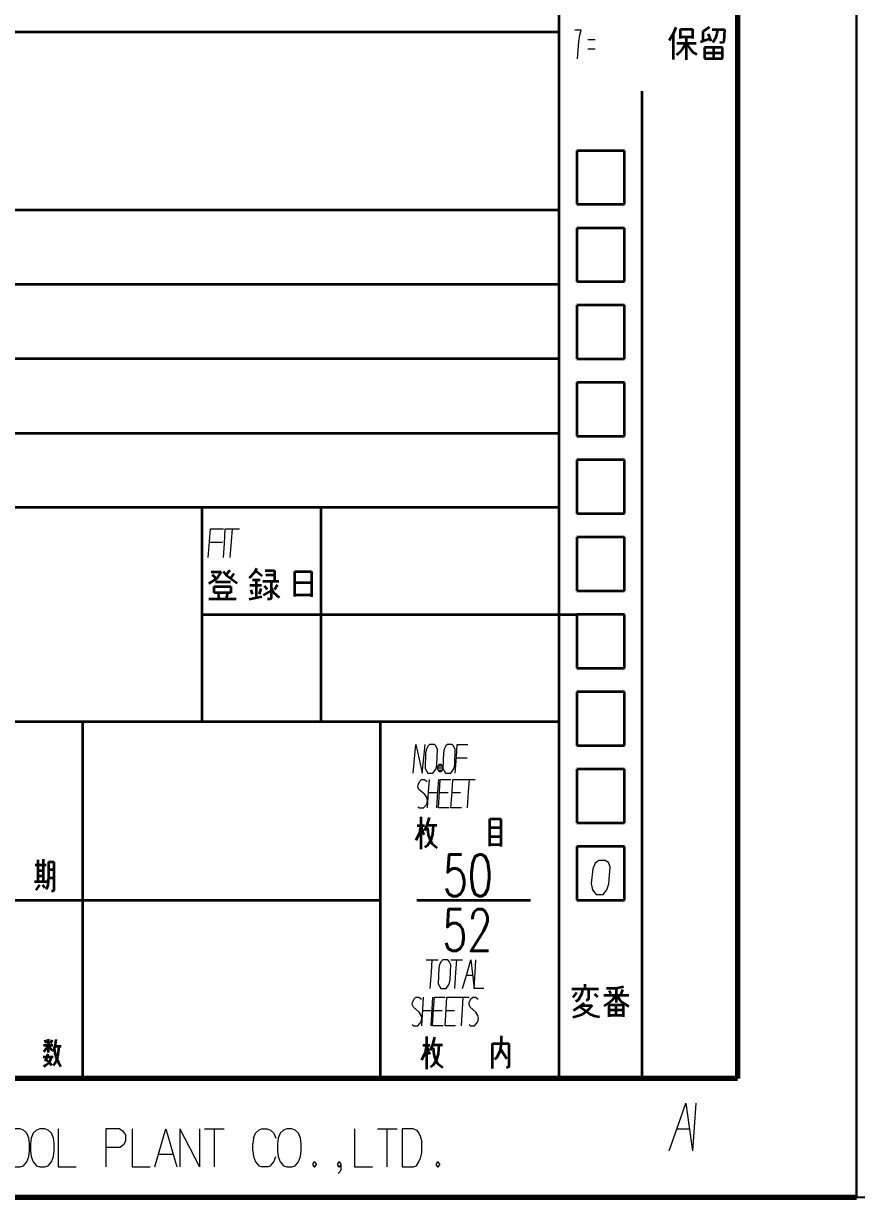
# Model space of a CAD drawing. Header units: millimetres. Extents: x 1333 to 104182, y -62616 to -5704.
# Drawn here: x 50493.1 to 50563.1, y -62616.3 to -62517.6 of the extents above; entities that cross this region are included whole.
import ezdxf
from ezdxf.enums import TextEntityAlignment as Align

# ---------------------------------------------------------------- set-up
doc = ezdxf.new("R2010")
doc.units = ezdxf.units.MM
doc.header["$LTSCALE"] = 0.5
for name, color, linetype in [('08', 1, 'Continuous'), ('11', 3, 'Continuous'), ('SHM_LABEL', 40, 'Continuous')]:
    doc.layers.add(name, color=color, linetype=linetype)
doc.styles.get("Standard").update_dxf_attribs({"font": 'simplex.shx'})

# ---------------------------------------------------------------- blocks, each defined once
blk = doc.blocks.new('A$C32A078D3')
at = {"color": 1, "lineweight": 35, "ltscale": 0.033501}
for p, q in [((-157.555, 1.995), (-157.229, 3.294)), ((-155.911, 1.995), (-156.237, 3.294))]:
    blk.add_line(p, q, dxfattribs=at)
at = {"color": 1, "lineweight": 35, "ltscale": 0.010399}
blk.add_line((-157.215, 3.294), (-156.799, 3.294), dxfattribs=at)
at = {"color": 1, "lineweight": 35, "ltscale": 0.007084}
blk.add_line((-156.799, 3.294), (-156.733, 3.019), dxfattribs=at)
at = {"color": 1, "lineweight": 35, "ltscale": 0.007197}
blk.add_line((-156.65, 3.294), (-156.733, 3.019), dxfattribs=at)
at = {"color": 1, "lineweight": 35, "ltscale": 0.010326}
blk.add_line((-156.237, 3.294), (-156.65, 3.294), dxfattribs=at)
at = {"color": 1, "lineweight": 35, "ltscale": 0.041595}
blk.add_line((-155.863, 3.294), (-154.199, 3.294), dxfattribs=at)
at = {"color": 1, "lineweight": 35, "ltscale": 0.011698}
for p, q in [((-155.863, 3.294), (-155.863, 2.827)), ((-154.199, 3.294), (-154.199, 2.827))]:
    blk.add_line(p, q, dxfattribs=at)
at = {"color": 1, "lineweight": 35, "ltscale": 0.016609}
for p, q in [((-155.863, 2.827), (-155.291, 3.165)), ((-154.199, 2.827), (-154.771, 3.165))]:
    blk.add_line(p, q, dxfattribs=at)
at = {"color": 1, "lineweight": 35, "ltscale": 0.029246}
for p, q in [((-155.291, 1.995), (-155.291, 3.165)), ((-154.771, 1.995), (-154.771, 3.165))]:
    blk.add_line(p, q, dxfattribs=at)
at = {"color": 1, "lineweight": 35, "ltscale": 0.029897}
blk.add_line((-153.974, 3.294), (-152.778, 3.294), dxfattribs=at)
at = {"color": 1, "lineweight": 35, "ltscale": 0.032496}
blk.add_line((-153.974, 1.995), (-153.974, 3.294), dxfattribs=at)
at = {"color": 1, "lineweight": 35, "ltscale": 0.011917}
for p, q in [((-153.454, 3.087), (-152.977, 3.087)), ((-153.454, 2.567), (-152.977, 2.567))]:
    blk.add_line(p, q, dxfattribs=at)
at = {"color": 1, "lineweight": 35, "ltscale": 0.012998}
blk.add_line((-153.454, 2.567), (-153.454, 3.087), dxfattribs=at)
at = {"color": 1, "lineweight": 35, "ltscale": 0.012999}
for p, q in [((-157.631, 1.995), (-157.111, 1.995)), ((-153.454, 1.995), (-153.974, 1.995))]:
    blk.add_line(p, q, dxfattribs=at)
at = {"color": 1, "lineweight": 35, "ltscale": 0.015572}
blk.add_line((-157.268, 2.602), (-157.128, 1.995), dxfattribs=at)
at = {"color": 1, "lineweight": 35, "ltscale": 0.02333}
blk.add_line((-157.173, 2.902), (-156.955, 1.995), dxfattribs=at)
at = {"color": 1, "lineweight": 35, "ltscale": 0.011699}
blk.add_line((-156.487, 1.995), (-156.955, 1.995), dxfattribs=at)
at = {"color": 1, "lineweight": 35, "ltscale": 0.003944}
blk.add_line((-156.629, 2.913), (-156.671, 2.761), dxfattribs=at)
at = {"color": 1, "lineweight": 35, "ltscale": 0.019706}
blk.add_line((-156.671, 2.761), (-156.487, 1.995), dxfattribs=at)
at = {"color": 1, "lineweight": 35, "ltscale": 0.023684}
blk.add_line((-156.396, 1.995), (-156.629, 2.913), dxfattribs=at)
at = {"color": 1, "lineweight": 35, "ltscale": 0.012134}
blk.add_line((-155.911, 1.995), (-156.396, 1.995), dxfattribs=at)
at = {"color": 1, "lineweight": 35, "ltscale": 0.012997}
blk.add_line((-155.291, 1.995), (-154.771, 1.995), dxfattribs=at)
at = {"color": 1, "lineweight": 35, "ltscale": 0.016898}
blk.add_line((-153.454, 2.359), (-152.778, 2.359), dxfattribs=at)
at = {"color": 1, "lineweight": 35, "ltscale": 0.009099}
blk.add_line((-153.454, 1.995), (-153.454, 2.359), dxfattribs=at)
at = {"color": 7, "lineweight": 13}
for points in [[(-148.255, 6.668), (-149.248, 4.41)], [(-146.218, 6.539), (-146.268, 4.345)], [(-146.218, 6.087), (-144.628, 6.216)], [(-144.628, 6.474), (-144.628, 4.345)], [(-143.436, 6.345), (-143.039, 5.7)], [(-142.343, 6.539), (-142.343, 5.7)], [(-142.343, 6.281), (-141.697, 6.41)], [(-141.697, 6.539), (-141.697, 5.958)], [(-141.697, 5.958), (-141.648, 5.377)], [(-138.617, 6.216), (-139.362, 5.313), (-140.207, 4.474), (-140.952, 4.023)], [(-139.611, 6.603), (-140.108, 5.829)], [(-140.008, 5.958), (-138.717, 6.152)], [(-137.773, 6.281), (-137.773, 5.506), (-138.17, 4.99)], [(-137.177, 2.41), (-137.177, 6.281)], [(-135.19, 6.281), (-135.19, 2.41), (-135.388, 2.41), (-135.587, 2.668)], [(-134.593, 5.506), (-134.991, 6.023)], [(-134.196, 4.99), (-133.799, 5.506), (-133.799, 6.023)], [(-133.004, 6.281), (-133.004, 4.474)], [(-131.017, 6.281), (-131.017, 5.506), (-132.209, 3.958)], [(-129.228, 2.41), (-129.228, 6.023), (-128.235, 6.023), (-128.235, 5.506), (-128.831, 4.732), (-128.235, 3.958), (-128.235, 3.184), (-128.831, 3.184)], [(-127.837, 4.474), (-126.446, 4.474), (-126.446, 6.023), (-127.837, 6.023), (-127.837, 2.41)], [(-126.248, 4.99), (-125.254, 6.281)], [(-123.267, 4.99), (-124.26, 6.281)], [(-120.882, 2.668), (-120.684, 2.41), (-120.485, 2.41), (-120.485, 6.023), (-123.267, 6.023)], [(-149.646, 5.506), (-146.963, 5.764)], [(-148.155, 5.377), (-148.155, 2.603)], [(-145.97, 5.506), (-144.728, 3.571)], [(-145.373, 4.603), (-144.926, 5.764)], [(-143.138, 5.055), (-143.883, 4.926)], [(-143.138, 3.313), (-143.138, 5.248)], [(-142.492, 5.184), (-142.84, 4.603)], [(-142.343, 5.7), (-142.492, 5.184)], [(-141.648, 5.377), (-141.449, 5.119)], [(-141.449, 5.119), (-140.952, 5.119)], [(-140.108, 5.829), (-140.704, 5.055)], [(-139.909, 5.7), (-138.17, 4.345), (-137.872, 4.345)], [(-136.581, 5.764), (-137.773, 5.764)], [(-135.984, 3.7), (-135.984, 5.764)], [(-133.799, 5.506), (-132.209, 5.506)], [(-129.228, 5.764), (-132.209, 5.764)], [(-126.446, 5.248), (-127.837, 5.248)], [(-124.857, 5.248), (-126.049, 2.926), (-126.049, 2.668), (-123.466, 2.668)], [(-122.87, 5.248), (-121.28, 5.248)], [(-107.759, 5.774), (-108.727, 5.774), (-108.727, 2.574)], [(-107.759, 5.774), (-107.517, 5.67), (-107.31, 5.412), (-107.171, 5.103), (-107.068, 4.638)], [(-104.578, 5.774), (-104.578, 2.574)], [(-104.578, 5.774), (-102.918, 2.574)], [(-102.918, 5.774), (-102.918, 2.574)], [(-102.537, 4.999), (-102.607, 4.535)], [(-102.537, 4.999), (-102.365, 5.412)], [(-102.365, 5.412), (-102.088, 5.67)], [(-101.811, 5.774), (-102.088, 5.67)], [(-101.811, 5.774), (-101.396, 5.774)], [(-101.396, 5.774), (-101.12, 5.67), (-100.843, 5.412), (-100.67, 4.999)], [(-100.29, 5.774), (-98.768, 5.774)], [(-100.29, 5.774), (-100.29, 2.574)], [(-98.215, 5.774), (-96.693, 5.774)], [(-98.215, 5.774), (-98.215, 2.574), (-96.693, 2.574)], [(-96.278, 5.774), (-96.278, 2.574)], [(-96.278, 5.774), (-94.618, 2.574)], [(-94.618, 5.774), (-94.618, 2.574)], [(-94.238, 4.999), (-94.307, 4.535)], [(-94.238, 4.999), (-94.065, 5.412)], [(-94.065, 5.412), (-93.789, 5.67)], [(-93.512, 5.774), (-93.789, 5.67)], [(-93.512, 5.774), (-93.097, 5.774)], [(-93.097, 5.774), (-92.82, 5.67), (-92.544, 5.412), (-92.371, 4.999)], [(-88.221, 5.774), (-89.155, 2.574), (-90.088, 5.774), (-90.088, 2.574)], [(-88.221, 5.774), (-88.221, 2.574)], [(-88.014, 2.574), (-87.08, 5.774), (-86.146, 2.574)], [(-85.939, 4.999), (-86.008, 4.535)], [(-85.939, 4.999), (-85.766, 5.412)], [(-85.766, 5.412), (-85.489, 5.67)], [(-85.213, 5.774), (-85.489, 5.67)], [(-85.213, 5.774), (-84.798, 5.774)], [(-84.798, 5.774), (-84.521, 5.67), (-84.244, 5.412), (-84.071, 4.999)], [(-83.829, 5.774), (-83.829, 2.574)], [(-82.169, 5.774), (-82.169, 2.574)], [(-80.855, 2.574), (-80.855, 5.774)], [(-79.68, 5.774), (-79.68, 2.574)], [(-79.68, 5.774), (-78.02, 2.574)], [(-78.02, 5.774), (-78.02, 2.574)], [(-77.466, 5.774), (-75.945, 5.774)], [(-77.466, 5.774), (-77.466, 2.574), (-75.945, 2.574)], [(-73.455, 5.774), (-71.795, 5.774)], [(-72.625, 2.574), (-72.625, 5.774)], [(-67.092, 5.774), (-67.092, 2.574), (-65.571, 2.574)], [(-61.905, 5.774), (-63.081, 5.774)], [(-63.081, 5.774), (-63.081, 2.574)], [(-61.905, 5.774), (-61.663, 5.619), (-61.421, 5.257), (-61.421, 4.741), (-61.594, 4.432), (-61.836, 4.225)], [(-60.868, 5.774), (-60.868, 2.574), (-59.346, 2.574)], [(-58.966, 2.574), (-58.032, 5.774), (-57.099, 2.574)], [(-56.856, 5.774), (-56.856, 2.574)], [(-56.856, 5.774), (-55.197, 2.574)], [(-55.197, 5.774), (-55.197, 2.574)], [(-54.782, 5.774), (-53.122, 5.774)], [(-53.952, 2.574), (-53.952, 5.774)], [(-50.667, 4.999), (-50.736, 4.535)], [(-50.667, 4.999), (-50.494, 5.412)], [(-50.494, 5.412), (-50.217, 5.67)], [(-49.94, 5.774), (-50.217, 5.67)], [(-49.94, 5.774), (-49.525, 5.774)], [(-49.525, 5.774), (-49.249, 5.67), (-48.972, 5.412), (-48.799, 4.999)], [(-42.194, 5.774), (-42.194, 2.574), (-40.673, 2.574)], [(-40.258, 5.774), (-38.598, 5.774)], [(-39.428, 2.574), (-39.428, 5.774)], [(-37.215, 5.774), (-38.183, 5.774), (-38.183, 2.574)], [(-37.215, 5.774), (-36.973, 5.67), (-36.765, 5.412), (-36.627, 5.103), (-36.523, 4.638)], [(-148.652, 4.023), (-149.844, 2.732)], [(-149.248, 4.41), (-147.261, 4.603)], [(-147.708, 3.958), (-146.963, 2.99)], [(-146.268, 4.345), (-146.417, 3.829)], [(-146.317, 3.313), (-145.373, 4.603)], [(-144.628, 4.345), (-144.43, 3.571)], [(-142.542, 4.603), (-141.499, 4.732)], [(-142.442, 4.345), (-141.3, 2.732)], [(-141.35, 4.861), (-141.846, 3.829)], [(-140.058, 4.474), (-140.058, 2.732)], [(-140.058, 4.345), (-138.667, 4.474)], [(-139.362, 4.345), (-139.362, 3.055)], [(-138.617, 4.539), (-138.717, 2.732)], [(-137.971, 4.732), (-136.382, 4.732)], [(-137.971, 2.668), (-137.971, 3.958), (-136.382, 3.958), (-136.382, 2.668), (-136.581, 2.668), (-136.779, 2.926)], [(-135.19, 4.474), (-134.593, 4.474), (-134.593, 3.184)], [(-132.209, 4.474), (-133.997, 4.474)], [(-131.215, 2.41), (-131.215, 4.732), (-129.626, 4.732), (-129.626, 2.41), (-129.824, 2.41), (-130.023, 2.668)], [(-131.215, 3.958), (-129.626, 3.958)], [(-126.248, 2.41), (-127.241, 3.7), (-127.241, 4.474)], [(-126.844, 3.184), (-126.248, 3.958)], [(-123.466, 2.41), (-123.466, 2.926), (-124.26, 3.958)], [(-107.068, 3.761), (-107.068, 4.638)], [(-102.607, 3.916), (-102.607, 4.535)], [(-99.252, 4.277), (-100.29, 4.277)], [(-97.177, 4.277), (-98.215, 4.277)], [(-94.307, 3.916), (-94.307, 4.535)], [(-86.008, 3.916), (-86.008, 4.535)], [(-82.169, 4.277), (-83.829, 4.277)], [(-76.429, 4.277), (-77.466, 4.277)], [(-63.081, 4.225), (-61.836, 4.225)], [(-50.736, 3.916), (-50.736, 4.535)], [(-36.523, 3.761), (-36.523, 4.638)], [(-148.155, 2.603), (-148.602, 3.055)], [(-146.417, 3.829), (-146.913, 2.732)], [(-144.43, 3.571), (-143.883, 2.732)], [(-143.883, 2.732), (-143.883, 3.829)], [(-142.641, 3.894), (-143.386, 2.99)], [(-143.039, 2.668), (-142.293, 3.248)], [(-142.293, 3.248), (-141.846, 3.829)], [(-138.717, 3.055), (-140.058, 2.926)], [(-139.909, 3.635), (-138.866, 3.7)], [(-135.19, 2.41), (-134.593, 3.184), (-133.997, 2.41), (-132.209, 2.41)], [(-129.626, 3.184), (-131.215, 3.184)], [(-107.794, 2.574), (-107.517, 2.677), (-107.31, 2.986), (-107.171, 3.296), (-107.068, 3.761)], [(-102.607, 3.916), (-102.537, 3.451)], [(-102.537, 3.451), (-102.365, 2.986)], [(-102.365, 2.986), (-102.088, 2.677)], [(-101.396, 2.574), (-101.12, 2.677), (-100.843, 2.986), (-100.67, 3.451)], [(-100.67, 3.451), (-100.67, 3.864), (-101.362, 3.864)], [(-94.307, 3.916), (-94.238, 3.451)], [(-94.238, 3.451), (-94.065, 2.986)], [(-94.065, 2.986), (-93.789, 2.677)], [(-93.097, 2.574), (-92.82, 2.677), (-92.544, 2.986), (-92.371, 3.451)], [(-92.371, 3.451), (-92.371, 3.864), (-93.062, 3.864)], [(-87.702, 3.657), (-86.457, 3.657)], [(-86.008, 3.916), (-85.939, 3.451)], [(-85.939, 3.451), (-85.766, 2.986)], [(-85.766, 2.986), (-85.489, 2.677)], [(-84.798, 2.574), (-84.521, 2.677), (-84.244, 2.986), (-84.071, 3.451)], [(-58.655, 3.657), (-57.41, 3.657)], [(-50.736, 3.916), (-50.667, 3.451)], [(-50.667, 3.451), (-50.494, 2.986)], [(-50.494, 2.986), (-50.217, 2.677)], [(-49.525, 2.574), (-49.249, 2.677), (-48.972, 2.986), (-48.799, 3.451)], [(-45.583, 2.986), (-45.687, 2.832)], [(-45.583, 2.986), (-45.514, 2.986)], [(-45.41, 2.832), (-45.514, 2.986)], [(-43.508, 2.986), (-43.612, 2.832)], [(-43.508, 2.986), (-43.439, 2.986)], [(-43.335, 2.832), (-43.439, 2.986)], [(-37.249, 2.574), (-36.973, 2.677), (-36.765, 2.986), (-36.627, 3.296), (-36.523, 3.761)], [(-35.209, 2.986), (-35.313, 2.832)], [(-35.209, 2.986), (-35.14, 2.986)], [(-35.036, 2.832), (-35.14, 2.986)], [(-141.3, 2.732), (-140.902, 2.732)], [(-128.036, 2.41), (-127.639, 2.41), (-127.241, 2.926)], [(-108.727, 2.574), (-107.759, 2.574)], [(-102.088, 2.677), (-101.811, 2.574)], [(-101.396, 2.574), (-101.811, 2.574)], [(-93.789, 2.677), (-93.512, 2.574)], [(-93.097, 2.574), (-93.512, 2.574)], [(-85.489, 2.677), (-85.213, 2.574)], [(-84.798, 2.574), (-85.213, 2.574)], [(-50.217, 2.677), (-49.94, 2.574)], [(-49.525, 2.574), (-49.94, 2.574)], [(-45.687, 2.832), (-45.687, 2.728)], [(-45.687, 2.728), (-45.583, 2.574)], [(-45.583, 2.574), (-45.514, 2.574)], [(-45.514, 2.574), (-45.41, 2.728)], [(-45.41, 2.832), (-45.41, 2.728)], [(-43.612, 2.832), (-43.612, 2.728)], [(-43.612, 2.728), (-43.508, 2.574)], [(-43.335, 2.367), (-43.405, 2.161), (-43.543, 2.006)], [(-43.508, 2.574), (-43.439, 2.574)], [(-43.439, 2.574), (-43.335, 2.728)], [(-43.335, 2.832), (-43.335, 2.367)], [(-38.183, 2.574), (-37.215, 2.574)], [(-35.313, 2.832), (-35.313, 2.728)], [(-35.313, 2.728), (-35.209, 2.574)], [(-35.209, 2.574), (-35.14, 2.574)], [(-35.14, 2.574), (-35.036, 2.728)], [(-35.036, 2.832), (-35.036, 2.728)]]:
    blk.add_lwpolyline(points, dxfattribs=at)
for points in [[(-105.961, 5.774), (-106.238, 5.67), (-106.514, 5.412), (-106.687, 4.999), (-106.756, 4.535), (-106.756, 3.916), (-106.687, 3.451), (-106.514, 2.986), (-106.238, 2.677), (-105.961, 2.574), (-105.546, 2.574), (-105.269, 2.677), (-104.993, 2.986), (-104.82, 3.451), (-104.751, 3.916), (-104.751, 4.535), (-104.82, 4.999), (-104.993, 5.412), (-105.269, 5.67), (-105.546, 5.774)], [(-70.689, 5.774), (-70.965, 5.67), (-71.242, 5.412), (-71.415, 4.999), (-71.484, 4.535), (-71.484, 3.916), (-71.415, 3.451), (-71.242, 2.986), (-70.965, 2.677), (-70.689, 2.574), (-70.274, 2.574), (-69.997, 2.677), (-69.72, 2.986), (-69.548, 3.451), (-69.478, 3.916), (-69.478, 4.535), (-69.548, 4.999), (-69.72, 5.412), (-69.997, 5.67), (-70.274, 5.774)], [(-68.614, 5.774), (-68.891, 5.67), (-69.167, 5.412), (-69.34, 4.999), (-69.409, 4.535), (-69.409, 3.916), (-69.34, 3.451), (-69.167, 2.986), (-68.891, 2.677), (-68.614, 2.574), (-68.199, 2.574), (-67.922, 2.677), (-67.646, 2.986), (-67.473, 3.451), (-67.404, 3.916), (-67.404, 4.535), (-67.473, 4.999), (-67.646, 5.412), (-67.922, 5.67), (-68.199, 5.774)], [(-47.865, 5.774), (-48.142, 5.67), (-48.419, 5.412), (-48.592, 4.999), (-48.661, 4.535), (-48.661, 3.916), (-48.592, 3.451), (-48.419, 2.986), (-48.142, 2.677), (-47.865, 2.574), (-47.451, 2.574), (-47.174, 2.677), (-46.897, 2.986), (-46.724, 3.451), (-46.655, 3.916), (-46.655, 4.535), (-46.724, 4.999), (-46.897, 5.412), (-47.174, 5.67), (-47.451, 5.774)], [(-133.799, 2.926), (-132.408, 2.926), (-132.408, 3.958), (-133.799, 3.958)], [(-122.671, 4.474), (-122.671, 3.184), (-121.479, 3.184), (-121.479, 4.474)]]:
    blk.add_lwpolyline(points, close=True, dxfattribs=at)
at = {"color": 1, "lineweight": 35}
for radius in [2.08, 1.913]:
    blk.add_circle((-155.031, 5.982), radius, dxfattribs=at)
for centre, radius, start, end in [((-154.865, 5.338), 1.854, 94.36179, 189.36853), ((-156.154, 5.982), 1.664, 312.45416, 84.3408), ((-155.572, 5.982), 1.711, 0, 103.78185), ((-153.908, 5.982), 1.664, 132.45416, 264.34081), ((-155.031, 4.651), 1.755, 131.05182, 165.23143), ((-154.491, 5.982), 1.693, 180.00001, 285.87746), ((-155.198, 6.627), 1.874, 274.9268, 7.67804), ((-155.031, 7.313), 1.763, 311.58279, 344.9375), ((-152.977, 2.827), 0.26, 270, 90), ((-152.778, 2.827), 0.468, 270, 90)]:
    blk.add_arc(centre, radius, start, end, dxfattribs=at)
blk = doc.blocks.new('999')
at = {"color": 7, "lineweight": 70}
for p, q in [((75894.98, -10191.12), (75894.98, -11913.12)), ((75894.98, -11913.12), (73476.98, -11913.12)), ((75924.98, -11943.12), (73401.98, -11943.12))]:
    blk.add_line(p, q, dxfattribs=at)
at = {"color": 7, "lineweight": 35}
for p, q in [((75849.98, -11451.12), (75849.98, -11913.12)), ((75894.98, -11451.12), (75894.98, -11913.12)), ((75474.98, -11649.12), (75849.98, -11649.12)), ((75870.98, -11913.12), (75870.98, -11664.12)), ((75849.98, -11694.12), (75474.98, -11694.12)), ((75849.98, -11712.87), (75510.98, -11712.87)), ((75849.98, -11731.62), (75510.98, -11731.62)), ((75510.98, -11750.37), (75849.98, -11750.37)), ((75849.98, -11769.12), (75474.98, -11769.12)), ((75759.98, -11796.12), (75854.48, -11796.12)), ((75804.98, -11823.12), (75475.51, -11823.12)), ((75729.98, -11913.12), (75729.98, -11823.12)), ((75804.98, -11913.12), (75804.98, -11823.12)), ((75684.98, -11868.12), (75804.98, -11868.12)), ((75894.98, -11913.12), (75114.98, -11913.12))]:
    blk.add_line(p, q, dxfattribs=at)
at = {"color": 7, "lineweight": 35, "ltscale": 0.016669}
blk.add_line((75878.79, -11649.62), (75877.72, -11651.31), dxfattribs=at)
at = {"color": 7, "lineweight": 35, "ltscale": 0.014284}
for p, q in [((75879.41, -11648.02), (75878.79, -11649.62)), ((75818.23, -11905.34), (75818.42, -11907.04))]:
    blk.add_line(p, q, dxfattribs=at)
at = {"color": 7, "lineweight": 35, "ltscale": 0.054227}
blk.add_line((75878.79, -11649.62), (75878.79, -11656.13), dxfattribs=at)
at = {"color": 7, "lineweight": 35, "ltscale": 0.025244}
for p, q in [((75880.59, -11648.44), (75883.62, -11648.44)), ((75880.59, -11650.4), (75883.62, -11650.4))]:
    blk.add_line(p, q, dxfattribs=at)
at = {"color": 7, "lineweight": 35, "ltscale": 0.020297}
blk.add_line((75880.59, -11650.87), (75880.59, -11648.44), dxfattribs=at)
at = {"color": 7, "lineweight": 35, "ltscale": 0.048166}
blk.add_line((75882, -11650.4), (75882, -11656.18), dxfattribs=at)
at = {"color": 7, "lineweight": 35, "ltscale": 0.019995}
blk.add_line((75883.62, -11648.44), (75883.62, -11650.84), dxfattribs=at)
at = {"color": 7, "lineweight": 35, "ltscale": 0.016324}
blk.add_line((75887.91, -11648), (75886.26, -11649.06), dxfattribs=at)
at = {"color": 7, "lineweight": 35, "ltscale": 0.019843}
blk.add_line((75886.26, -11649.06), (75886.26, -11651.44), dxfattribs=at)
at = {"color": 7, "lineweight": 35, "ltscale": 0.016095}
blk.add_line((75887.59, -11649.64), (75888.24, -11651.46), dxfattribs=at)
at = {"color": 7, "lineweight": 35, "ltscale": 0.025391}
blk.add_line((75888.62, -11648.6), (75891.67, -11648.6), dxfattribs=at)
at = {"color": 7, "lineweight": 35, "ltscale": 0.011012}
blk.add_line((75889.73, -11649.69), (75889.31, -11650.95), dxfattribs=at)
at = {"color": 7, "lineweight": 35, "ltscale": 0.009239}
blk.add_line((75889.93, -11648.6), (75889.73, -11649.69), dxfattribs=at)
at = {"color": 7, "lineweight": 35, "ltscale": 0.02516}
blk.add_line((75891.67, -11648.6), (75891.56, -11651.62), dxfattribs=at)
at = {"color": 7, "lineweight": 35, "ltscale": 0.040662}
blk.add_line((75879.68, -11652.02), (75884.56, -11652.02), dxfattribs=at)
at = {"color": 7, "lineweight": 35, "ltscale": 0.009127}
blk.add_line((75881.11, -11653.4), (75880.41, -11654.24), dxfattribs=at)
at = {"color": 7, "lineweight": 35, "ltscale": 0.01369}
blk.add_line((75882, -11652.02), (75881.11, -11653.4), dxfattribs=at)
at = {"color": 7, "lineweight": 35, "ltscale": 0.0139}
blk.add_line((75882, -11652.02), (75882.96, -11653.38), dxfattribs=at)
at = {"color": 7, "lineweight": 35, "ltscale": 0.009748}
blk.add_line((75882.96, -11653.38), (75883.74, -11654.26), dxfattribs=at)
at = {"color": 7, "lineweight": 35, "ltscale": 0.020797}
blk.add_line((75885.67, -11651.64), (75888.04, -11650.87), dxfattribs=at)
at = {"color": 7, "lineweight": 35, "ltscale": 0.023477}
for p, q in [((75886.66, -11653.06), (75886.66, -11655.87)), ((75888.91, -11653.06), (75888.91, -11655.87)), ((75891.18, -11655.87), (75891.18, -11653.06))]:
    blk.add_line(p, q, dxfattribs=at)
at = {"color": 7, "lineweight": 35, "ltscale": 0.037634}
for p, q in [((75891.18, -11653.06), (75886.66, -11653.06)), ((75886.66, -11654.44), (75891.18, -11654.44)), ((75886.66, -11655.87), (75891.18, -11655.87))]:
    blk.add_line(p, q, dxfattribs=at)
at = {"color": 7, "lineweight": 35, "ltscale": 0.008364}
blk.add_line((75889.31, -11650.95), (75888.78, -11651.8), dxfattribs=at)
at = {"color": 7, "lineweight": 35, "ltscale": 0.005636}
blk.add_line((75891.18, -11651.91), (75890.51, -11651.84), dxfattribs=at)
at = {"color": 7, "lineweight": 35, "ltscale": 0.003993}
blk.add_line((75891.56, -11651.62), (75891.18, -11651.91), dxfattribs=at)
at = {"color": 7, "lineweight": 35, "ltscale": 0.009629}
blk.add_line((75880.41, -11654.24), (75879.59, -11655.05), dxfattribs=at)
at = {"color": 7, "lineweight": 35, "ltscale": 0.009837}
blk.add_line((75883.74, -11654.26), (75884.76, -11654.86), dxfattribs=at)
at = {"color": 7, "lineweight": 35, "ltscale": 0.1125}
for p, q in [((75854.48, -11679.12), (75854.48, -11692.62)), ((75866.48, -11692.62), (75866.48, -11679.12)), ((75854.48, -11698.62), (75854.48, -11712.12)), ((75866.48, -11712.12), (75866.48, -11698.62)), ((75854.48, -11718.12), (75854.48, -11731.62)), ((75866.48, -11731.62), (75866.48, -11718.12)), ((75854.48, -11737.62), (75854.48, -11751.12)), ((75866.48, -11751.12), (75866.48, -11737.62)), ((75854.48, -11757.12), (75854.48, -11770.62)), ((75866.48, -11770.62), (75866.48, -11757.12)), ((75854.48, -11776.62), (75854.48, -11790.12)), ((75866.48, -11790.12), (75866.48, -11776.62)), ((75854.48, -11796.12), (75854.48, -11809.62)), ((75866.48, -11809.62), (75866.48, -11796.12)), ((75854.48, -11815.62), (75854.48, -11829.12)), ((75866.48, -11829.12), (75866.48, -11815.62)), ((75854.48, -11835.12), (75854.48, -11848.62)), ((75866.48, -11848.62), (75866.48, -11835.12)), ((75854.48, -11854.62), (75854.48, -11868.12)), ((75866.48, -11868.12), (75866.48, -11854.62))]:
    blk.add_line(p, q, dxfattribs=at)
at = {"color": 7, "lineweight": 35, "ltscale": 0.1}
for p, q in [((75866.48, -11679.12), (75854.48, -11679.12)), ((75854.48, -11692.62), (75866.48, -11692.62)), ((75866.48, -11698.62), (75854.48, -11698.62)), ((75854.48, -11712.12), (75866.48, -11712.12)), ((75866.48, -11718.12), (75854.48, -11718.12)), ((75854.48, -11731.62), (75866.48, -11731.62)), ((75866.48, -11737.62), (75854.48, -11737.62)), ((75854.48, -11751.12), (75866.48, -11751.12)), ((75866.48, -11757.12), (75854.48, -11757.12)), ((75854.48, -11770.62), (75866.48, -11770.62)), ((75866.48, -11776.62), (75854.48, -11776.62)), ((75854.48, -11790.12), (75866.48, -11790.12)), ((75866.48, -11796.12), (75854.48, -11796.12)), ((75854.48, -11809.62), (75866.48, -11809.62)), ((75866.48, -11815.62), (75854.48, -11815.62)), ((75854.48, -11829.12), (75866.48, -11829.12)), ((75866.48, -11835.12), (75854.48, -11835.12)), ((75854.48, -11848.62), (75866.48, -11848.62)), ((75866.48, -11854.62), (75854.48, -11854.62)), ((75854.48, -11868.12), (75866.48, -11868.12))]:
    blk.add_line(p, q, dxfattribs=at)
at = {"color": 7, "lineweight": 35, "ltscale": 0.45}
for p, q in [((75759.98, -11769.12), (75759.98, -11823.12)), ((75789.98, -11769.12), (75789.98, -11823.12))]:
    blk.add_line(p, q, dxfattribs=at)
at = {"color": 7, "lineweight": 35, "ltscale": 0.020947}
for p, q in [((75762.33, -11785.36), (75764.84, -11785.36)), ((75816.71, -11849.24), (75819.22, -11849.24)), ((75818.11, -11904.64), (75820.62, -11904.64))]:
    blk.add_line(p, q, dxfattribs=at)
at = {"color": 7, "lineweight": 35, "ltscale": 0.012214}
blk.add_line((75762.58, -11786.03), (75763.61, -11787.06), dxfattribs=at)
at = {"color": 7, "lineweight": 35, "ltscale": 0.017522}
blk.add_line((75764.84, -11785.36), (75763.61, -11787.06), dxfattribs=at)
at = {"color": 7, "lineweight": 35, "ltscale": 0.008882}
blk.add_line((75765.31, -11785.28), (75766.03, -11786.08), dxfattribs=at)
at = {"color": 7, "lineweight": 35, "ltscale": 0.012369}
blk.add_line((75767.04, -11784.99), (75766.03, -11786.08), dxfattribs=at)
at = {"color": 7, "lineweight": 35, "ltscale": 0.029104}
blk.add_line((75766.03, -11786.08), (75768.84, -11788.15), dxfattribs=at)
at = {"color": 7, "lineweight": 35, "ltscale": 0.011868}
blk.add_line((75768.02, -11785.78), (75767.17, -11786.92), dxfattribs=at)
at = {"color": 7, "lineweight": 35, "ltscale": 0.015988}
blk.add_line((75773.25, -11785.53), (75771.89, -11786.89), dxfattribs=at)
at = {"color": 7, "lineweight": 35, "ltscale": 0.009849}
blk.add_line((75773.77, -11784.47), (75773.25, -11785.53), dxfattribs=at)
at = {"color": 7, "lineweight": 35, "ltscale": 0.018018}
blk.add_line((75773.51, -11784.99), (75775.19, -11786.35), dxfattribs=at)
at = {"color": 7, "lineweight": 35, "ltscale": 0.019714}
blk.add_line((75775.93, -11784.99), (75778.3, -11784.99), dxfattribs=at)
at = {"color": 7, "lineweight": 35, "ltscale": 0.018274}
for p, q in [((75776.11, -11786.12), (75778.3, -11786.12)), ((75721.32, -11862.26), (75721.11, -11864.44))]:
    blk.add_line(p, q, dxfattribs=at)
at = {"color": 7, "lineweight": 35, "ltscale": 0.022021}
blk.add_line((75778.3, -11784.99), (75778.3, -11787.63), dxfattribs=at)
at = {"color": 7, "lineweight": 35, "ltscale": 0.052899}
blk.add_line((75783.4, -11791.58), (75783.4, -11785.23), dxfattribs=at)
at = {"color": 7, "lineweight": 35, "ltscale": 0.034705}
for p, q in [((75783.4, -11785.23), (75787.57, -11785.23)), ((75783.4, -11788), (75787.57, -11788)), ((75783.4, -11791.16), (75787.57, -11791.16))]:
    blk.add_line(p, q, dxfattribs=at)
at = {"color": 7, "lineweight": 35, "ltscale": 0.053516}
blk.add_line((75787.57, -11785.23), (75787.57, -11791.66), dxfattribs=at)
at = {"color": 7, "lineweight": 35, "ltscale": 0.018302}
blk.add_line((75763.61, -11787.06), (75761.76, -11788.25), dxfattribs=at)
at = {"color": 7, "lineweight": 35, "ltscale": 0.013379}
blk.add_line((75763.05, -11790.62), (75763.05, -11789.01), dxfattribs=at)
at = {"color": 7, "lineweight": 35, "ltscale": 0.03512}
for p, q in [((75763.05, -11789.01), (75767.26, -11789.01)), ((75767.26, -11790.59), (75763.05, -11790.59))]:
    blk.add_line(p, q, dxfattribs=at)
at = {"color": 7, "lineweight": 35, "ltscale": 0.031433}
blk.add_line((75763.44, -11787.88), (75767.21, -11787.88), dxfattribs=at)
at = {"color": 7, "lineweight": 35, "ltscale": 0.013174}
blk.add_line((75767.26, -11789.01), (75767.26, -11790.59), dxfattribs=at)
at = {"color": 7, "lineweight": 35, "ltscale": 0.024854}
blk.add_line((75772.02, -11788.69), (75775, -11788.69), dxfattribs=at)
at = {"color": 7, "lineweight": 35, "ltscale": 0.016016}
blk.add_line((75772.73, -11787.33), (75774.65, -11787.33), dxfattribs=at)
at = {"color": 7, "lineweight": 35, "ltscale": 0.037256}
blk.add_line((75773.64, -11787.33), (75773.64, -11791.81), dxfattribs=at)
at = {"color": 7, "lineweight": 35, "ltscale": 0.012185}
blk.add_line((75774.8, -11789.56), (75774.41, -11790.97), dxfattribs=at)
at = {"color": 7, "lineweight": 35, "ltscale": 0.033472}
blk.add_line((75775.34, -11787.68), (75779.36, -11787.68), dxfattribs=at)
at = {"color": 7, "lineweight": 35, "ltscale": 0.009605}
blk.add_line((75775.64, -11788.87), (75776.43, -11789.71), dxfattribs=at)
at = {"color": 7, "lineweight": 35, "ltscale": 0.036639}
blk.add_line((75777.44, -11787.68), (75777.44, -11792.08), dxfattribs=at)
at = {"color": 7, "lineweight": 35, "ltscale": 0.010128}
blk.add_line((75777.44, -11789.46), (75778.03, -11790.52), dxfattribs=at)
at = {"color": 7, "lineweight": 35, "ltscale": 0.011126}
blk.add_line((75779.04, -11788.64), (75778.3, -11789.76), dxfattribs=at)
at = {"color": 7, "lineweight": 35, "ltscale": 0.057703}
blk.add_line((75761.72, -11792.18), (75768.64, -11792.18), dxfattribs=at)
at = {"color": 7, "lineweight": 35, "ltscale": 0.012615}
blk.add_line((75764.08, -11790.59), (75764.23, -11792.1), dxfattribs=at)
at = {"color": 7, "lineweight": 35, "ltscale": 0.013483}
blk.add_line((75766.45, -11790.59), (75766.1, -11792.18), dxfattribs=at)
at = {"color": 7, "lineweight": 35, "ltscale": 0.026672}
blk.add_line((75771.92, -11792.25), (75775.05, -11791.58), dxfattribs=at)
at = {"color": 7, "lineweight": 35, "ltscale": 0.009505}
blk.add_line((75772.31, -11789.9), (75772.66, -11790.99), dxfattribs=at)
at = {"color": 7, "lineweight": 35, "ltscale": 0.018228}
blk.add_line((75775.54, -11791.24), (75777.44, -11790.15), dxfattribs=at)
at = {"color": 7, "lineweight": 35, "ltscale": 0.004742}
blk.add_line((75777.09, -11792.25), (75776.53, -11792.2), dxfattribs=at)
at = {"color": 7, "lineweight": 35, "ltscale": 0.003221}
blk.add_line((75777.44, -11792.08), (75777.09, -11792.25), dxfattribs=at)
at = {"color": 7, "lineweight": 35, "ltscale": 0.015901}
blk.add_line((75778.03, -11790.52), (75779.48, -11791.76), dxfattribs=at)
at = {"color": 7, "lineweight": 35, "ltscale": 0.375}
blk.add_line((75849.98, -11823.12), (75804.98, -11823.12), dxfattribs=at)
at = {"color": 7, "lineweight": 35, "ltscale": 0.068576}
for p, q in [((75815.15, -11847.08), (75815.15, -11855.31)), ((75816.55, -11902.48), (75816.55, -11910.71))]:
    blk.add_line(p, q, dxfattribs=at)
at = {"color": 7, "lineweight": 35, "ltscale": 0.017161}
blk.add_line((75817.24, -11847.25), (75816.71, -11849.24), dxfattribs=at)
at = {"color": 7, "lineweight": 35, "ltscale": 0.023145}
for p, q in [((75832.56, -11847.65), (75835.34, -11847.65)), ((75832.56, -11849.81), (75835.34, -11849.81)), ((75832.56, -11852.07), (75835.34, -11852.07)), ((75832.56, -11854.13), (75835.34, -11854.13))]:
    blk.add_line(p, q, dxfattribs=at)
at = {"color": 7, "lineweight": 35, "ltscale": 0.057181}
blk.add_line((75832.56, -11854.51), (75832.56, -11847.65), dxfattribs=at)
at = {"color": 7, "lineweight": 35, "ltscale": 0.057581}
blk.add_line((75835.34, -11847.65), (75835.34, -11854.56), dxfattribs=at)
at = {"color": 7, "lineweight": 35, "ltscale": 0.017255}
for p, q in [((75814.82, -11851.18), (75813.93, -11853.05)), ((75816.21, -11906.58), (75815.33, -11908.46))]:
    blk.add_line(p, q, dxfattribs=at)
at = {"color": 7, "lineweight": 35, "ltscale": 0.014966}
for p, q in [((75814.27, -11849.31), (75816.06, -11849.31)), ((75815.66, -11904.71), (75817.46, -11904.71))]:
    blk.add_line(p, q, dxfattribs=at)
at = {"color": 7, "lineweight": 35, "ltscale": 0.015843}
for p, q in [((75815.15, -11849.31), (75814.82, -11851.18)), ((75816.55, -11904.71), (75816.21, -11906.58))]:
    blk.add_line(p, q, dxfattribs=at)
at = {"color": 7, "lineweight": 35, "ltscale": 0.013344}
blk.add_line((75815.15, -11849.31), (75815.61, -11850.84), dxfattribs=at)
at = {"color": 7, "lineweight": 35, "ltscale": 0.006882}
blk.add_line((75815.61, -11850.84), (75815.97, -11851.59), dxfattribs=at)
at = {"color": 7, "lineweight": 35, "ltscale": 0.012994}
blk.add_line((75816.71, -11849.24), (75816.11, -11850.68), dxfattribs=at)
at = {"color": 7, "lineweight": 35, "ltscale": 0.014287}
blk.add_line((75816.83, -11849.93), (75817.02, -11851.64), dxfattribs=at)
at = {"color": 7, "lineweight": 35, "ltscale": 0.010301}
blk.add_line((75817.02, -11851.64), (75817.4, -11852.81), dxfattribs=at)
at = {"color": 7, "lineweight": 35, "ltscale": 0.01408}
for p, q in [((75818.12, -11851.56), (75817.6, -11853.17)), ((75819.52, -11906.97), (75819, -11908.58))]:
    blk.add_line(p, q, dxfattribs=at)
at = {"color": 7, "lineweight": 35, "ltscale": 0.019431}
for p, q in [((75818.27, -11849.24), (75818.12, -11851.56)), ((75819.66, -11904.64), (75819.52, -11906.97))]:
    blk.add_line(p, q, dxfattribs=at)
at = {"color": 7, "lineweight": 35, "ltscale": 0.006873}
for p, q in [((75816.83, -11854.37), (75816.16, -11854.85)), ((75818.23, -11909.78), (75817.56, -11910.26))]:
    blk.add_line(p, q, dxfattribs=at)
at = {"color": 7, "lineweight": 35, "ltscale": 0.01189}
for p, q in [((75817.6, -11853.17), (75816.83, -11854.37)), ((75819, -11908.58), (75818.23, -11909.78))]:
    blk.add_line(p, q, dxfattribs=at)
at = {"color": 7, "lineweight": 35, "ltscale": 0.010289}
for p, q in [((75817.4, -11852.81), (75818, -11853.89)), ((75818.8, -11908.22), (75819.4, -11909.3))]:
    blk.add_line(p, q, dxfattribs=at)
at = {"color": 7, "lineweight": 35, "ltscale": 0.013902}
for p, q in [((75818, -11853.89), (75819.3, -11854.95)), ((75819.4, -11909.3), (75820.69, -11910.35))]:
    blk.add_line(p, q, dxfattribs=at)
at = {"color": 7, "lineweight": 35, "ltscale": 0.046893}
blk.add_line((75719.98, -11857.81), (75719.98, -11863.44), dxfattribs=at)
at = {"color": 7, "lineweight": 35, "ltscale": 0.022729}
blk.add_line((75717.98, -11859.23), (75720.7, -11859.23), dxfattribs=at)
at = {"color": 7, "lineweight": 35, "ltscale": 0.045142}
blk.add_line((75718.65, -11857.99), (75718.65, -11863.41), dxfattribs=at)
at = {"color": 7, "lineweight": 35, "ltscale": 0.011023}
for p, q in [((75718.65, -11860.62), (75719.98, -11860.62)), ((75718.65, -11862.02), (75719.98, -11862.02))]:
    blk.add_line(p, q, dxfattribs=at)
at = {"color": 7, "lineweight": 35, "ltscale": 0.011035}
for p, q in [((75721.32, -11858.44), (75722.64, -11858.44)), ((75721.32, -11860.38), (75722.64, -11860.38))]:
    blk.add_line(p, q, dxfattribs=at)
at = {"color": 7, "lineweight": 35, "ltscale": 0.031802}
blk.add_line((75721.32, -11858.44), (75721.32, -11862.26), dxfattribs=at)
at = {"color": 7, "lineweight": 35, "ltscale": 0.058078}
blk.add_line((75722.64, -11858.44), (75722.64, -11865.41), dxfattribs=at)
at = {"color": 7, "lineweight": 35, "ltscale": 0.025818}
blk.add_line((75717.75, -11863.44), (75720.85, -11863.44), dxfattribs=at)
at = {"color": 7, "lineweight": 35, "ltscale": 0.011206}
blk.add_line((75721.29, -11862.48), (75722.64, -11862.48), dxfattribs=at)
at = {"color": 7, "lineweight": 35, "ltscale": 0.014197}
blk.add_line((75719.07, -11864.23), (75718.09, -11865.62), dxfattribs=at)
at = {"color": 7, "lineweight": 35, "ltscale": 0.007705}
blk.add_line((75719.75, -11864.26), (75720.3, -11865.01), dxfattribs=at)
at = {"color": 7, "lineweight": 35, "ltscale": 0.008758}
blk.add_line((75721.11, -11864.44), (75720.7, -11865.41), dxfattribs=at)
at = {"color": 7, "lineweight": 35, "ltscale": 0.003796}
blk.add_line((75722.53, -11865.82), (75722.07, -11865.82), dxfattribs=at)
at = {"color": 7, "lineweight": 35, "ltscale": 0.003533}
blk.add_line((75722.64, -11865.41), (75722.53, -11865.82), dxfattribs=at)
at = {"color": 7, "lineweight": 35, "ltscale": 0.239099}
blk.add_line((75814.11, -11868.12), (75842.8, -11868.12), dxfattribs=at)
at = {"color": 7, "lineweight": 35, "ltscale": 0.05614}
blk.add_line((75853.2, -11890.5), (75859.93, -11890.5), dxfattribs=at)
at = {"color": 7, "lineweight": 35, "ltscale": 0.009805}
blk.add_line((75855.91, -11890.5), (75855.73, -11891.67), dxfattribs=at)
at = {"color": 7, "lineweight": 35, "ltscale": 0.009991}
for p, q in [((75856.47, -11889.3), (75856.47, -11890.5)), ((75723.77, -11906.43), (75723.56, -11907.61))]:
    blk.add_line(p, q, dxfattribs=at)
at = {"color": 7, "lineweight": 35, "ltscale": 0.021887}
blk.add_line((75857.4, -11890.5), (75857.4, -11893.13), dxfattribs=at)
at = {"color": 7, "lineweight": 35, "ltscale": 0.020081}
blk.add_line((75861.96, -11890.29), (75864.37, -11890.31), dxfattribs=at)
at = {"color": 7, "lineweight": 35, "ltscale": 0.016395}
blk.add_line((75864.37, -11890.31), (75866.28, -11889.87), dxfattribs=at)
at = {"color": 7, "lineweight": 35, "ltscale": 0.030411}
blk.add_line((75864.37, -11890.31), (75864.37, -11893.96), dxfattribs=at)
at = {"color": 7, "lineweight": 35, "ltscale": 0.012746}
blk.add_line((75854.36, -11891.42), (75853.48, -11892.67), dxfattribs=at)
at = {"color": 7, "lineweight": 35, "ltscale": 0.006037}
blk.add_line((75854.82, -11893.31), (75854.18, -11893.66), dxfattribs=at)
at = {"color": 7, "lineweight": 35, "ltscale": 0.015649}
blk.add_line((75855.73, -11891.67), (75854.82, -11893.31), dxfattribs=at)
at = {"color": 7, "lineweight": 35, "ltscale": 0.002783}
blk.add_line((75857.17, -11893.36), (75856.84, -11893.36), dxfattribs=at)
at = {"color": 7, "lineweight": 35, "ltscale": 0.002697}
blk.add_line((75857.4, -11893.13), (75857.17, -11893.36), dxfattribs=at)
at = {"color": 7, "lineweight": 35, "ltscale": 0.009348}
blk.add_line((75858.93, -11891.72), (75859.71, -11892.53), dxfattribs=at)
at = {"color": 7, "lineweight": 35, "ltscale": 0.052466}
blk.add_line((75861.32, -11892.07), (75867.62, -11892.07), dxfattribs=at)
at = {"color": 7, "lineweight": 35, "ltscale": 0.007102}
blk.add_line((75862.61, -11890.93), (75863.03, -11891.67), dxfattribs=at)
at = {"color": 7, "lineweight": 35, "ltscale": 0.009038}
blk.add_line((75863.52, -11893.17), (75862.73, -11893.91), dxfattribs=at)
at = {"color": 7, "lineweight": 35, "ltscale": 0.010382}
blk.add_line((75864.12, -11892.07), (75863.52, -11893.17), dxfattribs=at)
at = {"color": 7, "lineweight": 35, "ltscale": 0.009279}
blk.add_line((75864.74, -11892.07), (75865.18, -11893.1), dxfattribs=at)
at = {"color": 7, "lineweight": 35, "ltscale": 0.007104}
blk.add_line((75865.18, -11893.1), (75865.7, -11893.76), dxfattribs=at)
at = {"color": 7, "lineweight": 35, "ltscale": 0.010417}
blk.add_line((75866, -11890.66), (75865.55, -11891.83), dxfattribs=at)
at = {"color": 7, "lineweight": 35, "ltscale": 0.019419}
blk.add_line((75855.59, -11894.7), (75853.6, -11895.92), dxfattribs=at)
at = {"color": 7, "lineweight": 35, "ltscale": 0.010855}
blk.add_line((75855.19, -11894.94), (75856.22, -11895.74), dxfattribs=at)
at = {"color": 7, "lineweight": 35, "ltscale": 0.007176}
blk.add_line((75856.24, -11894.14), (75855.59, -11894.7), dxfattribs=at)
at = {"color": 7, "lineweight": 35, "ltscale": 0.022864}
blk.add_line((75855.59, -11894.7), (75858.33, -11894.7), dxfattribs=at)
at = {"color": 7, "lineweight": 35, "ltscale": 0.014416}
blk.add_line((75857.26, -11895.9), (75855.91, -11896.97), dxfattribs=at)
at = {"color": 7, "lineweight": 35, "ltscale": 0.01658}
blk.add_line((75856.22, -11895.74), (75857.82, -11896.92), dxfattribs=at)
at = {"color": 7, "lineweight": 35, "ltscale": 0.013402}
blk.add_line((75858.33, -11894.7), (75857.26, -11895.9), dxfattribs=at)
at = {"color": 7, "lineweight": 35, "ltscale": 0.013585}
blk.add_line((75862.73, -11893.91), (75861.4, -11894.84), dxfattribs=at)
at = {"color": 7, "lineweight": 35, "ltscale": 0.029175}
for p, q in [((75862.63, -11894.52), (75866.13, -11894.52)), ((75862.63, -11895.76), (75866.13, -11895.76)), ((75862.63, -11897.1), (75866.13, -11897.1))]:
    blk.add_line(p, q, dxfattribs=at)
at = {"color": 7, "lineweight": 35, "ltscale": 0.025122}
blk.add_line((75862.63, -11897.54), (75862.63, -11894.52), dxfattribs=at)
at = {"color": 7, "lineweight": 35, "ltscale": 0.021451}
blk.add_line((75864.4, -11897.1), (75864.4, -11894.52), dxfattribs=at)
at = {"color": 7, "lineweight": 35, "ltscale": 0.018758}
blk.add_line((75865.7, -11893.76), (75867.62, -11894.95), dxfattribs=at)
at = {"color": 7, "lineweight": 35, "ltscale": 0.024976}
blk.add_line((75866.13, -11894.52), (75866.13, -11897.52), dxfattribs=at)
at = {"color": 7, "lineweight": 35, "ltscale": 0.012839}
blk.add_line((75854.97, -11897.34), (75853.48, -11897.71), dxfattribs=at)
at = {"color": 7, "lineweight": 35, "ltscale": 0.008354}
blk.add_line((75855.91, -11896.97), (75854.97, -11897.34), dxfattribs=at)
at = {"color": 7, "lineweight": 35, "ltscale": 0.009177}
blk.add_line((75857.82, -11896.92), (75858.86, -11897.29), dxfattribs=at)
at = {"color": 7, "lineweight": 35, "ltscale": 0.011217}
blk.add_line((75858.86, -11897.29), (75860.18, -11897.56), dxfattribs=at)
at = {"color": 7, "lineweight": 35, "ltscale": 0.016013}
blk.add_line((75835.39, -11902.35), (75835.39, -11904.27), dxfattribs=at)
at = {"color": 7, "lineweight": 35, "ltscale": 0.019482}
blk.add_line((75720.07, -11904.74), (75722.41, -11904.74), dxfattribs=at)
at = {"color": 7, "lineweight": 35, "ltscale": 0.008164}
blk.add_line((75720.35, -11903.33), (75720.74, -11904.23), dxfattribs=at)
at = {"color": 7, "lineweight": 35, "ltscale": 0.008049}
blk.add_line((75721.25, -11904.74), (75720.77, -11905.58), dxfattribs=at)
at = {"color": 7, "lineweight": 35, "ltscale": 0.028311}
blk.add_line((75721.25, -11903.17), (75721.25, -11906.57), dxfattribs=at)
at = {"color": 7, "lineweight": 35, "ltscale": 0.012939}
blk.add_line((75721.25, -11904.74), (75722.12, -11906.03), dxfattribs=at)
at = {"color": 7, "lineweight": 35, "ltscale": 0.0079}
blk.add_line((75722.12, -11903.36), (75721.78, -11904.24), dxfattribs=at)
at = {"color": 7, "lineweight": 35, "ltscale": 0.015129}
blk.add_line((75722.98, -11904.6), (75722.46, -11906.34), dxfattribs=at)
at = {"color": 7, "lineweight": 35, "ltscale": 0.01366}
blk.add_line((75722.88, -11904.95), (75724.52, -11904.95), dxfattribs=at)
at = {"color": 7, "lineweight": 35, "ltscale": 0.011243}
blk.add_line((75723.18, -11903.26), (75722.98, -11904.6), dxfattribs=at)
at = {"color": 7, "lineweight": 35, "ltscale": 0.012385}
blk.add_line((75723.93, -11904.95), (75723.77, -11906.43), dxfattribs=at)
at = {"color": 7, "lineweight": 35, "ltscale": 0.013341}
blk.add_line((75816.55, -11904.71), (75817, -11906.25), dxfattribs=at)
at = {"color": 7, "lineweight": 35, "ltscale": 0.012989}
blk.add_line((75818.11, -11904.64), (75817.51, -11906.08), dxfattribs=at)
at = {"color": 7, "lineweight": 35, "ltscale": 0.017167}
blk.add_line((75818.63, -11902.65), (75818.11, -11904.64), dxfattribs=at)
at = {"color": 7, "lineweight": 35, "ltscale": 0.034058}
blk.add_line((75833.23, -11904.27), (75837.32, -11904.27), dxfattribs=at)
at = {"color": 7, "lineweight": 35, "ltscale": 0.052502}
blk.add_line((75833.23, -11910.57), (75833.23, -11904.27), dxfattribs=at)
at = {"color": 7, "lineweight": 35, "ltscale": 0.017097}
blk.add_line((75835.39, -11904.27), (75835.06, -11906.29), dxfattribs=at)
at = {"color": 7, "lineweight": 35, "ltscale": 0.048779}
blk.add_line((75837.32, -11904.27), (75837.32, -11910.12), dxfattribs=at)
at = {"color": 7, "lineweight": 35, "ltscale": 0.021021}
blk.add_line((75719.95, -11907.62), (75722.47, -11907.62), dxfattribs=at)
at = {"color": 7, "lineweight": 35, "ltscale": 0.009044}
blk.add_line((75720.77, -11905.58), (75720.03, -11906.37), dxfattribs=at)
at = {"color": 7, "lineweight": 35, "ltscale": 0.017013}
blk.add_line((75721.16, -11906.85), (75720.43, -11908.76), dxfattribs=at)
at = {"color": 7, "lineweight": 35, "ltscale": 0.007527}
blk.add_line((75721.99, -11907.62), (75721.75, -11908.49), dxfattribs=at)
at = {"color": 7, "lineweight": 35, "ltscale": 0.007281}
blk.add_line((75722.84, -11905.82), (75722.94, -11906.69), dxfattribs=at)
at = {"color": 7, "lineweight": 35, "ltscale": 0.007429}
blk.add_line((75722.94, -11906.69), (75723.14, -11907.56), dxfattribs=at)
at = {"color": 7, "lineweight": 35, "ltscale": 0.012408}
blk.add_line((75723.14, -11907.56), (75723.7, -11908.94), dxfattribs=at)
at = {"color": 7, "lineweight": 35, "ltscale": 0.011169}
blk.add_line((75723.56, -11907.61), (75723.18, -11908.9), dxfattribs=at)
at = {"color": 7, "lineweight": 35, "ltscale": 0.006887}
blk.add_line((75817, -11906.25), (75817.36, -11906.99), dxfattribs=at)
at = {"color": 7, "lineweight": 35, "ltscale": 0.010304}
blk.add_line((75818.42, -11907.04), (75818.8, -11908.22), dxfattribs=at)
at = {"color": 7, "lineweight": 35, "ltscale": 0.005232}
blk.add_line((75834.21, -11907.93), (75833.71, -11908.3), dxfattribs=at)
at = {"color": 7, "lineweight": 35, "ltscale": 0.015369}
blk.add_line((75835.06, -11906.29), (75834.21, -11907.93), dxfattribs=at)
at = {"color": 7, "lineweight": 35, "ltscale": 0.025794}
blk.add_line((75835.18, -11905.54), (75836.82, -11908.17), dxfattribs=at)
at = {"color": 7, "lineweight": 35, "ltscale": 0.004694}
blk.add_line((75720.58, -11909.86), (75720.06, -11910.06), dxfattribs=at)
at = {"color": 7, "lineweight": 35, "ltscale": 0.007101}
blk.add_line((75721.27, -11909.35), (75720.58, -11909.86), dxfattribs=at)
at = {"color": 7, "lineweight": 35, "ltscale": 0.007352}
blk.add_line((75720.59, -11908.33), (75721.33, -11908.82), dxfattribs=at)
at = {"color": 7, "lineweight": 35, "ltscale": 0.00816}
blk.add_line((75721.75, -11908.49), (75721.27, -11909.35), dxfattribs=at)
at = {"color": 7, "lineweight": 35, "ltscale": 0.009949}
blk.add_line((75721.33, -11908.82), (75722.05, -11909.76), dxfattribs=at)
at = {"color": 7, "lineweight": 35, "ltscale": 0.010044}
blk.add_line((75723.18, -11908.9), (75722.46, -11909.86), dxfattribs=at)
at = {"color": 7, "lineweight": 35, "ltscale": 0.011303}
blk.add_line((75723.7, -11908.94), (75724.39, -11910.11), dxfattribs=at)
at = {"color": 7, "lineweight": 35, "ltscale": 0.003748}
blk.add_line((75837.18, -11910.37), (75836.73, -11910.37), dxfattribs=at)
at = {"color": 7, "lineweight": 35, "ltscale": 0.002398}
blk.add_line((75837.32, -11910.12), (75837.18, -11910.37), dxfattribs=at)
at = {"color": 7, "lineweight": 35, "ltscale": 0.175}
blk.add_line((75849.98, -11913.12), (75870.98, -11913.12), dxfattribs=at)
at = {"color": 7, "lineweight": 13}
for points in [[(75854.66, -11655.96), (75854.98, -11651.55), (75855.26, -11649.93), (75855.54, -11648.76), (75853.97, -11648.76)], [(75857.24, -11651.1), (75859.09, -11651.1)], [(75857.24, -11653.44), (75859.09, -11653.44)], [(75761.57, -11781.72), (75761.89, -11777.67), (75762.14, -11774.52), (75765.38, -11774.52)], [(75765.38, -11781.72), (75765.63, -11778.12), (75765.87, -11774.52)], [(75765.87, -11774.52), (75769.44, -11774.52)], [(75767.09, -11781.72), (75767.41, -11777.67), (75767.66, -11774.52)], [(75761.89, -11777.85), (75765.14, -11777.85)], [(75813.24, -11836.08), (75813.58, -11832.48), (75813.92, -11828.88), (75814.73, -11832.57), (75815.48, -11836.08), (75815.89, -11832.21), (75816.23, -11828.88)], [(75823.84, -11836.08), (75824.11, -11832.03), (75824.31, -11828.88), (75827.03, -11828.88)], [(75819.49, -11834.28), (75820.58, -11834.28)], [(75824.11, -11832.21), (75826.83, -11832.21)], [(75820.71, -11834.82), (75819.35, -11834.82)], [(75819.49, -11835.36), (75820.58, -11835.36)], [(75814.41, -11844.6), (75814.81, -11844.87), (75815.82, -11844.87), (75816.63, -11843.88), (75816.83, -11842.98), (75816.7, -11842.26), (75816.16, -11841.45), (75814.68, -11840.19), (75814.41, -11839.56), (75814.48, -11839.02), (75814.88, -11838.12), (75815.35, -11837.67), (75816.09, -11837.67), (75816.76, -11838.21)], [(75816.83, -11844.87), (75817.1, -11840.82), (75817.3, -11837.67)], [(75819.59, -11837.67), (75819.39, -11840.73), (75819.12, -11844.87)], [(75822.28, -11844.87), (75819.59, -11844.87), (75819.86, -11840.82), (75820.06, -11837.67), (75822.75, -11837.67)], [(75825.44, -11844.87), (75822.75, -11844.87), (75823.02, -11840.82), (75823.22, -11837.67), (75825.91, -11837.67)], [(75825.91, -11837.67), (75828.86, -11837.67)], [(75826.92, -11844.87), (75827.18, -11840.82), (75827.39, -11837.67)], [(75817.1, -11841), (75819.39, -11841)], [(75819.86, -11841), (75822.01, -11841)], [(75823.02, -11841), (75825.17, -11841)], [(75816.52, -11883.21), (75819.53, -11883.21)], [(75817.55, -11890.41), (75817.82, -11886.36), (75818.03, -11883.21)], [(75822.68, -11883.21), (75825.7, -11883.21)], [(75823.71, -11890.41), (75823.98, -11886.36), (75824.19, -11883.21)], [(75825.7, -11890.41), (75826.72, -11886.81), (75827.75, -11883.21), (75828.16, -11886.81), (75828.57, -11890.41)], [(75831.04, -11890.41), (75828.57, -11890.41), (75828.85, -11886.36), (75829.05, -11883.21)], [(75826.66, -11887.08), (75828.16, -11887.08)], [(75813, -11899.52), (75813.4, -11899.79), (75814.4, -11899.79), (75815.2, -11898.8), (75815.4, -11897.9), (75815.26, -11897.18), (75814.73, -11896.37), (75813.27, -11895.11), (75813, -11894.48), (75813.07, -11893.94), (75813.47, -11893.04), (75813.93, -11892.59), (75814.67, -11892.59), (75815.33, -11893.13)], [(75815.4, -11899.79), (75815.66, -11895.74), (75815.86, -11892.59)], [(75818.12, -11892.59), (75817.92, -11895.65), (75817.66, -11899.79)], [(75820.78, -11899.79), (75818.12, -11899.79), (75818.39, -11895.74), (75818.59, -11892.59), (75821.25, -11892.59)], [(75823.91, -11899.79), (75821.25, -11899.79), (75821.52, -11895.74), (75821.72, -11892.59), (75824.38, -11892.59)], [(75824.38, -11892.59), (75827.3, -11892.59)], [(75825.37, -11899.79), (75825.64, -11895.74), (75825.84, -11892.59)], [(75827.3, -11899.52), (75827.7, -11899.79), (75828.7, -11899.79), (75829.5, -11898.8), (75829.7, -11897.9), (75829.56, -11897.18), (75829.03, -11896.37), (75827.57, -11895.11), (75827.3, -11894.48), (75827.37, -11893.94), (75827.77, -11893.04), (75828.23, -11892.59), (75828.97, -11892.59), (75829.63, -11893.13)], [(75815.66, -11895.92), (75817.92, -11895.92)], [(75818.39, -11895.92), (75820.52, -11895.92)], [(75821.52, -11895.92), (75823.64, -11895.92)], [(75877.74, -11931.34), (75879.84, -11925.34), (75881.95, -11919.34), (75882.79, -11925.34), (75883.64, -11931.34)], [(75884.48, -11919.34), (75884.06, -11925.34), (75883.64, -11931.34)], [(75879.7, -11925.79), (75882.79, -11925.79)]]:
    blk.add_lwpolyline(points, dxfattribs=at)
for points in [[(75818.2, -11836.08), (75819.01, -11835), (75819.22, -11833.92), (75819.35, -11830.14), (75818.95, -11829.24), (75818.61, -11828.88), (75817.38, -11828.88), (75816.98, -11829.24), (75816.57, -11830.05), (75816.36, -11830.95), (75816.23, -11834.91), (75816.91, -11836.08)], [(75822.68, -11836.08), (75823.5, -11835), (75823.7, -11833.92), (75823.84, -11830.14), (75823.43, -11829.24), (75823.09, -11828.88), (75821.87, -11828.88), (75821.46, -11829.24), (75821.05, -11830.05), (75820.85, -11830.95), (75820.71, -11834.91), (75821.39, -11836.08)], [(75819.76, -11835.72), (75820.31, -11835.72), (75820.71, -11835.18), (75820.71, -11834.46), (75820.31, -11833.92), (75819.76, -11833.92), (75819.35, -11834.46), (75819.35, -11835.18)], [(75861.09, -11866.73), (75862.02, -11865.54), (75862.54, -11864.03), (75862.85, -11859.71), (75862.43, -11858.63), (75861.6, -11858.09), (75860.05, -11858.09), (75859.12, -11858.84), (75858.5, -11860.25), (75858.08, -11863.92), (75858.39, -11865.54), (75859.33, -11866.73)], [(75821.52, -11890.41), (75822.34, -11889.33), (75822.55, -11888.25), (75822.68, -11884.47), (75822.27, -11883.57), (75821.93, -11883.21), (75820.7, -11883.21), (75820.29, -11883.57), (75819.87, -11884.38), (75819.67, -11885.28), (75819.53, -11889.24), (75820.22, -11890.41)]]:
    blk.add_lwpolyline(points, close=True, dxfattribs=at)

msp = doc.modelspace()

# ---------------------------------------------------------------- linework, layer by layer
at = {"color": 3}
for points in [[(49722.067, -62022.279), (50563.067, -62022.279), (50563.067, -62616.279), (49722.067, -62616.279)], [(50563.067, -62022.279), (51404.067, -62022.279), (51404.067, -62616.279), (50563.067, -62616.279)]]:
    msp.add_lwpolyline(points, close=True, dxfattribs=at)
at = {"layer": '11'}
for points in [[(49722.067, -62022.279), (50563.067, -62022.279), (50563.067, -62616.279), (49722.067, -62616.279)], [(50563.067, -62022.279), (51404.067, -62022.279), (51404.067, -62616.279), (50563.067, -62616.279)]]:
    msp.add_lwpolyline(points, close=True, dxfattribs=at)

# ---------------------------------------------------------------- block references
msp.add_blockref('A$C32A078D3', (50563.067, -62616.279))
msp.add_blockref('A$C32A078D3', (50563.067, -62616.279))
at = {"layer": '08', "color": 55, "xscale": 0.3333333333430346, "yscale": 0.3333333333357587, "zscale": 0.3333333333333333}
msp.add_blockref('999', (25254.741, -58635.239), dxfattribs=at)

# ---------------------------------------------------------------- texts
at = {"layer": 'SHM_LABEL', "width": 0.7}
for s, p in [('50', (50530.408, -62590.956)), ('52', (50530.372, -62595.549))]:
    msp.add_text(s, height=3.5, dxfattribs=at).set_placement(p, align=Align.CENTER)

doc.saveas('drawing.dxf')
